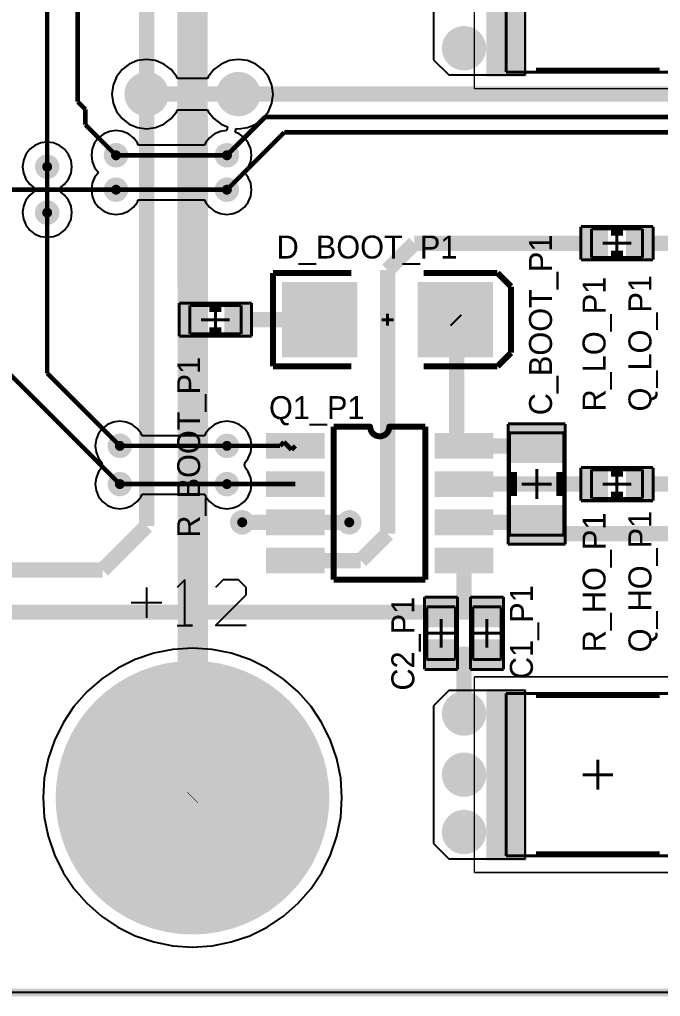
# Model space of a CAD drawing. Header units: millimetres. Extents: x 0.99 to 5.75, y 0.99 to 4.93.
# Drawn here: x 3.044 to 3.882, y 0.995 to 2.272 of the extents above; entities that cross this region are included whole.
import ezdxf

# ---------------------------------------------------------------- set-up
doc = ezdxf.new("R2010")
doc.units = ezdxf.units.MM
doc.header["$MEASUREMENT"] = 0
for name, color, linetype in [('BottomLayer', 5, 'Continuous'), ('BottomSolder', 6, 'Continuous'), ('Mechanical1', 6, 'Continuous'), ('Mechanical13', 56, 'Continuous'), ('Mechanical15', 56, 'Continuous'), ('MultiLayer', 9, 'Continuous'), ('TopLayer', 1, 'Continuous'), ('TopOverlay', 2, 'Continuous'), ('TopPaste', 8, 'Continuous'), ('TopSolder', 216, 'Continuous'), ('ViaHoleLayer', 16, 'Continuous')]:
    doc.layers.add(name, color=color, linetype=linetype)

# ---------------------------------------------------------------- blocks, each defined once
blk = doc.blocks.new('TDK_C5750_2_M_15')
at = {"layer": 'Mechanical13', "const_width": 0.003937}
for points in [[(0.1200787, 0.1062992), (-0.1200788, 0.1062992)], [(-0.1200788, 0.1062992), (-0.1200788, -0.1062992)], [(0.1200787, 0.1062992), (0.1200787, -0.1062992)], [(0.1200787, -0.1062992), (-0.1200788, -0.1062992)]]:
    blk.add_lwpolyline(points, dxfattribs=at)
at = {"layer": 'Mechanical15'}
for points, const_width in [([(0.1614173, 0.1279527), (-0.1614173, 0.1279527)], 0.0019685), ([(-0.1614173, 0.1279527), (-0.1614173, -0.1279528)], 0.0019685), ([(0.1614173, 0.1279527), (0.1614173, -0.1279528)], 0.0019685), ([(0, 0.019685), (0, -0.0196851)], 0.003937), ([(0.019685, 0), (-0.0196851, 0)], 0.003937), ([(0.1614173, -0.1279528), (-0.1614173, -0.1279528)], 0.0019685)]:
    blk.add_lwpolyline(points, dxfattribs=dict(at, const_width=const_width))
at = {"layer": 'TopLayer'}
for points in [[(-0.0964567, -0.1082677), (-0.0964567, 0.1082677), (-0.1417323, -0.1082677), (-0.1417323, 0.1082677)], [(0.1417323, -0.1082677), (0.1417323, 0.1082677), (0.0964567, -0.1082677), (0.0964567, 0.1082677)]]:
    blk.add_solid(points, dxfattribs=at)
at = {"layer": 'TopOverlay', "const_width": 0.007874}
for points in [[(0.0807086, 0.1043307), (-0.0807087, 0.1043307)], [(0.0807086, -0.1043307), (-0.0807087, -0.1043307)]]:
    blk.add_lwpolyline(points, dxfattribs=at)
at = {"layer": 'TopPaste'}
for points in [[(-0.0964567, -0.1082677), (-0.0964567, 0.1082677), (-0.1417323, -0.1082677), (-0.1417323, 0.1082677)], [(0.1417323, -0.1082677), (0.1417323, 0.1082677), (0.0964567, -0.1082677), (0.0964567, 0.1082677)]]:
    blk.add_solid(points, dxfattribs=at)
at = {"layer": 'TopSolder'}
for points in [[(-0.0924567, -0.1122677), (-0.0924567, 0.1122677), (-0.1457323, -0.1122677), (-0.1457323, 0.1122677)], [(0.1457323, -0.1122677), (0.1457323, 0.1122677), (0.0924567, -0.1122677), (0.0924567, 0.1122677)]]:
    blk.add_solid(points, dxfattribs=at)
blk = doc.blocks.new('J1_0603_57')
at = {"layer": 'Mechanical13', "const_width": 0.003937}
for points in [[(-0.0334645, -0.0187007), (-0.0334645, 0.0187009)], [(-0.0334645, 0.0187009), (0.0334646, 0.0187009)], [(0.0334646, -0.0187007), (0.0334646, 0.0187009)], [(-0.0334645, -0.0187007), (0.0334646, -0.0187007)]]:
    blk.add_lwpolyline(points, dxfattribs=at)
at = {"layer": 'Mechanical15', "const_width": 0.003937}
for points in [[(-0.047244, -0.0216535), (-0.047244, 0.0216536)], [(-0.047244, 0.0216536), (0.0472442, 0.0216536)], [(1e-07, -0.0187007), (1e-07, 0.0187009)], [(0.0472442, -0.0216535), (0.0472442, 0.0216536)], [(-0.0187007, 1e-07), (0.0187008, 1e-07)], [(-0.047244, -0.0216535), (0.0472442, -0.0216535)]]:
    blk.add_lwpolyline(points, dxfattribs=at)
at = {"layer": 'TopLayer'}
for points in [[(-0.015748, -0.0177164), (-0.015748, 0.0177166), (-0.043307, -0.0177164), (-0.043307, 0.0177166)], [(0.0433071, -0.0177164), (0.0433071, 0.0177166), (0.0157481, -0.0177164), (0.0157481, 0.0177166)]]:
    blk.add_solid(points, dxfattribs=at)
at = {"layer": 'TopOverlay', "const_width": 0.007874}
for points in [[(-0.007874, 0.0137796), (0.0078741, 0.0137796)], [(-0.007874, -0.0137795), (0.0078741, -0.0137795)]]:
    blk.add_lwpolyline(points, dxfattribs=at)
at = {"layer": 'TopPaste'}
for points in [[(-0.015748, -0.0177164), (-0.015748, 0.0177166), (-0.043307, -0.0177164), (-0.043307, 0.0177166)], [(0.0433071, -0.0177164), (0.0433071, 0.0177166), (0.0157481, -0.0177164), (0.0157481, 0.0177166)]]:
    blk.add_solid(points, dxfattribs=at)
at = {"layer": 'TopSolder'}
for points in [[(-0.011748, -0.0217164), (-0.011748, 0.0217166), (-0.047307, -0.0217164), (-0.047307, 0.0217166)], [(0.0473071, -0.0217164), (0.0473071, 0.0217166), (0.0117481, -0.0217164), (0.0117481, 0.0217166)]]:
    blk.add_solid(points, dxfattribs=at)
blk = doc.blocks.new('J1_0603_58')
at = {"layer": 'Mechanical13', "const_width": 0.003937}
for points in [[(-0.0334645, -0.0187007), (-0.0334645, 0.0187009)], [(-0.0334645, 0.0187009), (0.0334646, 0.0187009)], [(0.0334646, -0.0187007), (0.0334646, 0.0187009)], [(-0.0334645, -0.0187007), (0.0334646, -0.0187007)]]:
    blk.add_lwpolyline(points, dxfattribs=at)
at = {"layer": 'Mechanical15', "const_width": 0.003937}
for points in [[(-0.047244, -0.0216535), (-0.047244, 0.0216536)], [(-0.047244, 0.0216536), (0.0472442, 0.0216536)], [(1e-07, -0.0187007), (1e-07, 0.0187009)], [(0.0472442, -0.0216535), (0.0472442, 0.0216536)], [(-0.0187007, 1e-07), (0.0187008, 1e-07)], [(-0.047244, -0.0216535), (0.0472442, -0.0216535)]]:
    blk.add_lwpolyline(points, dxfattribs=at)
at = {"layer": 'TopLayer'}
for points in [[(-0.015748, -0.0177164), (-0.015748, 0.0177166), (-0.043307, -0.0177164), (-0.043307, 0.0177166)], [(0.0433071, -0.0177164), (0.0433071, 0.0177166), (0.0157481, -0.0177164), (0.0157481, 0.0177166)]]:
    blk.add_solid(points, dxfattribs=at)
at = {"layer": 'TopOverlay', "const_width": 0.007874}
for points in [[(-0.007874, 0.0137796), (0.0078741, 0.0137796)], [(-0.007874, -0.0137795), (0.0078741, -0.0137795)]]:
    blk.add_lwpolyline(points, dxfattribs=at)
at = {"layer": 'TopPaste'}
for points in [[(-0.015748, -0.0177164), (-0.015748, 0.0177166), (-0.043307, -0.0177164), (-0.043307, 0.0177166)], [(0.0433071, -0.0177164), (0.0433071, 0.0177166), (0.0157481, -0.0177164), (0.0157481, 0.0177166)]]:
    blk.add_solid(points, dxfattribs=at)
at = {"layer": 'TopSolder'}
for points in [[(-0.011748, -0.0217164), (-0.011748, 0.0217166), (-0.047307, -0.0217164), (-0.047307, 0.0217166)], [(0.0473071, -0.0217164), (0.0473071, 0.0217166), (0.0117481, -0.0217164), (0.0117481, 0.0217166)]]:
    blk.add_solid(points, dxfattribs=at)
blk = doc.blocks.new('J1_0603_59')
at = {"layer": 'Mechanical13', "const_width": 0.003937}
for points in [[(-0.0334645, -0.0187007), (-0.0334645, 0.0187009)], [(-0.0334645, 0.0187009), (0.0334646, 0.0187009)], [(0.0334646, -0.0187007), (0.0334646, 0.0187009)], [(-0.0334645, -0.0187007), (0.0334646, -0.0187007)]]:
    blk.add_lwpolyline(points, dxfattribs=at)
at = {"layer": 'Mechanical15', "const_width": 0.003937}
for points in [[(-0.047244, -0.0216535), (-0.047244, 0.0216536)], [(-0.047244, 0.0216536), (0.0472442, 0.0216536)], [(1e-07, -0.0187007), (1e-07, 0.0187009)], [(0.0472442, -0.0216535), (0.0472442, 0.0216536)], [(-0.0187007, 1e-07), (0.0187008, 1e-07)], [(-0.047244, -0.0216535), (0.0472442, -0.0216535)]]:
    blk.add_lwpolyline(points, dxfattribs=at)
at = {"layer": 'TopLayer'}
for points in [[(-0.015748, -0.0177164), (-0.015748, 0.0177166), (-0.043307, -0.0177164), (-0.043307, 0.0177166)], [(0.0433071, -0.0177164), (0.0433071, 0.0177166), (0.0157481, -0.0177164), (0.0157481, 0.0177166)]]:
    blk.add_solid(points, dxfattribs=at)
at = {"layer": 'TopOverlay', "const_width": 0.007874}
for points in [[(-0.007874, 0.0137796), (0.0078741, 0.0137796)], [(-0.007874, -0.0137795), (0.0078741, -0.0137795)]]:
    blk.add_lwpolyline(points, dxfattribs=at)
at = {"layer": 'TopPaste'}
for points in [[(-0.015748, -0.0177164), (-0.015748, 0.0177166), (-0.043307, -0.0177164), (-0.043307, 0.0177166)], [(0.0433071, -0.0177164), (0.0433071, 0.0177166), (0.0157481, -0.0177164), (0.0157481, 0.0177166)]]:
    blk.add_solid(points, dxfattribs=at)
at = {"layer": 'TopSolder'}
for points in [[(-0.011748, -0.0217164), (-0.011748, 0.0217166), (-0.047307, -0.0217164), (-0.047307, 0.0217166)], [(0.0473071, -0.0217164), (0.0473071, 0.0217166), (0.0117481, -0.0217164), (0.0117481, 0.0217166)]]:
    blk.add_solid(points, dxfattribs=at)
blk = doc.blocks.new('SOIC8_62')
at = {"layer": 'TopLayer'}
for points in [[(-0.0344488, -0.0127953), (0.0344488, -0.0127953), (-0.0344488, 0.0127953), (0.0344488, 0.0127953)], [(0.1860236, -0.0127953), (0.2549212, -0.0127953), (0.1860236, 0.0127953), (0.2549212, 0.0127953)], [(-0.0344488, -0.0627953), (0.0344488, -0.0627953), (-0.0344488, -0.0372047), (0.0344488, -0.0372047)], [(0.1860236, -0.0627953), (0.2549212, -0.0627953), (0.1860236, -0.0372047), (0.2549212, -0.0372047)], [(-0.0344488, -0.1127953), (0.0344488, -0.1127953), (-0.0344488, -0.0872047), (0.0344488, -0.0872047)], [(0.1860236, -0.1127953), (0.2549212, -0.1127953), (0.1860236, -0.0872047), (0.2549212, -0.0872047)], [(-0.0344488, -0.1627953), (0.0344488, -0.1627953), (-0.0344488, -0.1372047), (0.0344488, -0.1372047)], [(0.1860236, -0.1627953), (0.2549212, -0.1627953), (0.1860236, -0.1372047), (0.2549212, -0.1372047)]]:
    blk.add_solid(points, dxfattribs=at)
at = {"layer": 'TopOverlay', "const_width": 0.007874}
for points in [[(0.05, 0.025), (0.0977362, 0.025)], [(0.05, -0.175), (0.05, 0.025)], [(0.1227362, 0.025), (0.17, 0.025)], [(0.17, -0.175), (0.17, 0.025)], [(0.05, -0.175), (0.17, -0.175)]]:
    blk.add_lwpolyline(points, dxfattribs=at)
blk.add_lwpolyline([(0.1227362, 0.025, -0.9999999999999999), (0.0977362, 0.025)], format="xyb", dxfattribs=at)
at = {"layer": 'TopOverlay', "const_width": 0.003937}
for points in [[(0.0957677, 0.025, 1), (0.0997047, 0.025, 1)], [(0.1207677, 0.025, 1), (0.1247047, 0.025, 1)]]:
    blk.add_lwpolyline(points, format="xyb", close=True, dxfattribs=at)
at = {"layer": 'TopPaste'}
for points in [[(-0.0344488, -0.0127953), (0.0344488, -0.0127953), (-0.0344488, 0.0127953), (0.0344488, 0.0127953)], [(0.1860236, -0.0127953), (0.2549212, -0.0127953), (0.1860236, 0.0127953), (0.2549212, 0.0127953)], [(-0.0344488, -0.0627953), (0.0344488, -0.0627953), (-0.0344488, -0.0372047), (0.0344488, -0.0372047)], [(0.1860236, -0.0627953), (0.2549212, -0.0627953), (0.1860236, -0.0372047), (0.2549212, -0.0372047)], [(-0.0344488, -0.1127953), (0.0344488, -0.1127953), (-0.0344488, -0.0872047), (0.0344488, -0.0872047)], [(0.1860236, -0.1127953), (0.2549212, -0.1127953), (0.1860236, -0.0872047), (0.2549212, -0.0872047)], [(-0.0344488, -0.1627953), (0.0344488, -0.1627953), (-0.0344488, -0.1372047), (0.0344488, -0.1372047)], [(0.1860236, -0.1627953), (0.2549212, -0.1627953), (0.1860236, -0.1372047), (0.2549212, -0.1372047)]]:
    blk.add_solid(points, dxfattribs=at)
at = {"layer": 'TopSolder'}
for points in [[(-0.0384488, -0.0167953), (0.0384488, -0.0167953), (-0.0384488, 0.0167953), (0.0384488, 0.0167953)], [(0.1820236, -0.0167953), (0.2589212, -0.0167953), (0.1820236, 0.0167953), (0.2589212, 0.0167953)], [(-0.0384488, -0.0667953), (0.0384488, -0.0667953), (-0.0384488, -0.0332047), (0.0384488, -0.0332047)], [(0.1820236, -0.0667953), (0.2589212, -0.0667953), (0.1820236, -0.0332047), (0.2589212, -0.0332047)], [(-0.0384488, -0.1167953), (0.0384488, -0.1167953), (-0.0384488, -0.0832047), (0.0384488, -0.0832047)], [(0.1820236, -0.1167953), (0.2589212, -0.1167953), (0.1820236, -0.0832047), (0.2589212, -0.0832047)], [(-0.0384488, -0.1667953), (0.0384488, -0.1667953), (-0.0384488, -0.1332047), (0.0384488, -0.1332047)], [(0.1820236, -0.1667953), (0.2589212, -0.1667953), (0.1820236, -0.1332047), (0.2589212, -0.1332047)]]:
    blk.add_solid(points, dxfattribs=at)
blk = doc.blocks.new('SMB_63')
at = {"layer": 'Mechanical1', "const_width": 0.003937}
for points in [[(-0.007874, 0), (0.007874, 0)], [(0, -0.007874), (0, 0.007874)]]:
    blk.add_lwpolyline(points, dxfattribs=at)
at = {"layer": 'TopLayer'}
for points in [[(-0.1338583, -0.0452756), (-0.0433071, -0.0452756), (-0.1338583, 0.0452756), (-0.0433071, 0.0452756)], [(0.0433071, -0.0452756), (0.1338583, -0.0452756), (0.0433071, 0.0452756), (0.1338583, 0.0452756)]]:
    blk.add_solid(points, dxfattribs=at)
at = {"layer": 'TopOverlay', "const_width": 0.007874}
for points in [[(-0.1496063, 0.0610236), (-0.0472441, 0.0610236)], [(-0.1496063, -0.0610236), (-0.1496063, 0.0610236)], [(0.0472441, 0.0610236), (0.1437008, 0.0610236)], [(0.1437008, 0.0610236), (0.1614173, 0.0433071)], [(0.1614173, -0.0433071), (0.1614173, 0.0433071)], [(0.1437008, -0.0610236), (0.1614173, -0.0433071)], [(-0.1496063, -0.0610236), (-0.0472441, -0.0610236)], [(0.0472441, -0.0610236), (0.1437008, -0.0610236)]]:
    blk.add_lwpolyline(points, dxfattribs=at)
at = {"layer": 'TopPaste'}
for points in [[(-0.1338583, -0.0452756), (-0.0433071, -0.0452756), (-0.1338583, 0.0452756), (-0.0433071, 0.0452756)], [(0.0433071, -0.0452756), (0.1338583, -0.0452756), (0.0433071, 0.0452756), (0.1338583, 0.0452756)]]:
    blk.add_solid(points, dxfattribs=at)
at = {"layer": 'TopSolder'}
for points in [[(-0.1378583, -0.0492756), (-0.0393071, -0.0492756), (-0.1378583, 0.0492756), (-0.0393071, 0.0492756)], [(0.0393071, -0.0492756), (0.1378583, -0.0492756), (0.0393071, 0.0492756), (0.1378583, 0.0492756)]]:
    blk.add_solid(points, dxfattribs=at)
blk = doc.blocks.new('C1206_64')
at = {"layer": 'Mechanical13', "const_width": 0.003937}
for points in [[(-0.0669291, 0.0354331), (0.0669291, 0.0354331)], [(-0.0669291, 0.0354331), (-0.0669291, -0.035433)], [(0.0669291, 0.0354331), (0.0669291, -0.035433)], [(-0.0669291, -0.035433), (0.0669291, -0.035433)]]:
    blk.add_lwpolyline(points, dxfattribs=at)
at = {"layer": 'Mechanical15', "const_width": 0.003937}
for points in [[(-0.0787402, 0.0374016), (0.0787402, 0.0374016)], [(-0.0787402, 0.0374016), (-0.0787402, -0.0374015)], [(0.0787402, 0.0374016), (0.0787402, -0.0374015)], [(0, 0.0196851), (0, -0.019685)], [(-0.019685, 0), (0.019685, 0)], [(-0.0787402, -0.0374015), (0.0787402, -0.0374015)]]:
    blk.add_lwpolyline(points, dxfattribs=at)
at = {"layer": 'TopLayer'}
for points in [[(-0.0314961, -0.0334645), (-0.0314961, 0.0334645), (-0.0748031, -0.0334645), (-0.0748031, 0.0334645)], [(0.0748031, -0.0334645), (0.0748031, 0.0334645), (0.0314961, -0.0334645), (0.0314961, 0.0334645)]]:
    blk.add_solid(points, dxfattribs=at)
at = {"layer": 'TopOverlay', "const_width": 0.007874}
for points in [[(-0.015748, 0.0295276), (0.015748, 0.0295276)], [(-0.015748, -0.0295275), (0.015748, -0.0295275)]]:
    blk.add_lwpolyline(points, dxfattribs=at)
at = {"layer": 'TopPaste'}
for points in [[(-0.0314961, -0.0334645), (-0.0314961, 0.0334645), (-0.0748031, -0.0334645), (-0.0748031, 0.0334645)], [(0.0748031, -0.0334645), (0.0748031, 0.0334645), (0.0314961, -0.0334645), (0.0314961, 0.0334645)]]:
    blk.add_solid(points, dxfattribs=at)
at = {"layer": 'TopSolder'}
for points in [[(-0.0274961, -0.0374645), (-0.0274961, 0.0374645), (-0.0788031, -0.0374645), (-0.0788031, 0.0374645)], [(0.0788031, -0.0374645), (0.0788031, 0.0374645), (0.0274961, -0.0374645), (0.0274961, 0.0374645)]]:
    blk.add_solid(points, dxfattribs=at)
blk = doc.blocks.new('TDK_C5750_2_M_65')
at = {"layer": 'Mechanical13', "const_width": 0.003937}
for points in [[(-0.1200788, 0.1062992), (-0.1200788, -0.1062992)], [(0.1200787, 0.1062992), (-0.1200788, 0.1062992)], [(0.1200787, 0.1062992), (0.1200787, -0.1062992)], [(0.1200787, -0.1062992), (-0.1200788, -0.1062992)]]:
    blk.add_lwpolyline(points, dxfattribs=at)
at = {"layer": 'Mechanical15'}
for points, const_width in [([(-0.1614173, 0.1279527), (-0.1614173, -0.1279528)], 0.0019685), ([(0.1614173, 0.1279527), (-0.1614173, 0.1279527)], 0.0019685), ([(0.1614173, 0.1279527), (0.1614173, -0.1279528)], 0.0019685), ([(0, 0.019685), (0, -0.0196851)], 0.003937), ([(0.019685, 0), (-0.0196851, 0)], 0.003937), ([(0.1614173, -0.1279528), (-0.1614173, -0.1279528)], 0.0019685)]:
    blk.add_lwpolyline(points, dxfattribs=dict(at, const_width=const_width))
at = {"layer": 'TopLayer'}
for points in [[(-0.0964567, -0.1082677), (-0.0964567, 0.1082677), (-0.1417323, -0.1082677), (-0.1417323, 0.1082677)], [(0.1417323, -0.1082677), (0.1417323, 0.1082677), (0.0964567, -0.1082677), (0.0964567, 0.1082677)]]:
    blk.add_solid(points, dxfattribs=at)
at = {"layer": 'TopOverlay', "const_width": 0.007874}
for points in [[(0.0807086, 0.1043307), (-0.0807087, 0.1043307)], [(0.0807086, -0.1043307), (-0.0807087, -0.1043307)]]:
    blk.add_lwpolyline(points, dxfattribs=at)
at = {"layer": 'TopPaste'}
for points in [[(-0.0964567, -0.1082677), (-0.0964567, 0.1082677), (-0.1417323, -0.1082677), (-0.1417323, 0.1082677)], [(0.1417323, -0.1082677), (0.1417323, 0.1082677), (0.0964567, -0.1082677), (0.0964567, 0.1082677)]]:
    blk.add_solid(points, dxfattribs=at)
at = {"layer": 'TopSolder'}
for points in [[(-0.0924567, -0.1122677), (-0.0924567, 0.1122677), (-0.1457323, -0.1122677), (-0.1457323, 0.1122677)], [(0.1457323, -0.1122677), (0.1457323, 0.1122677), (0.0924567, -0.1122677), (0.0924567, 0.1122677)]]:
    blk.add_solid(points, dxfattribs=at)
blk = doc.blocks.new('1608_0603__66')
at = {"layer": 'Mechanical13', "const_width": 0.003937}
for points in [[(-0.0344488, -0.0187007), (-0.0344488, 0.0187009)], [(0.0344489, 0.0187009), (-0.0344488, 0.0187009)], [(0.0344489, -0.0187007), (0.0344489, 0.0187009)], [(0.0344489, -0.0187007), (-0.0344488, -0.0187007)]]:
    blk.add_lwpolyline(points, dxfattribs=at)
at = {"layer": 'Mechanical15', "const_width": 0.003937}
for points in [[(-0.047244, -0.0216535), (-0.047244, 0.0216536)], [(0.0472441, 0.0216536), (-0.047244, 0.0216536)], [(1e-07, -0.0187007), (1e-07, 0.0187009)], [(0.0472441, -0.0216535), (0.0472441, 0.0216536)], [(0.0187008, 1e-07), (-0.0187007, 1e-07)], [(0.0472441, -0.0216535), (-0.047244, -0.0216535)]]:
    blk.add_lwpolyline(points, dxfattribs=at)
at = {"layer": 'TopLayer'}
for points in [[(-0.011811, -0.0177164), (-0.011811, 0.0177166), (-0.043307, -0.0177164), (-0.043307, 0.0177166)], [(0.0433071, -0.0177164), (0.0433071, 0.0177166), (0.0118111, -0.0177164), (0.0118111, 0.0177166)]]:
    blk.add_solid(points, dxfattribs=at)
at = {"layer": 'TopPaste'}
for points in [[(-0.011811, -0.0177164), (-0.011811, 0.0177166), (-0.043307, -0.0177164), (-0.043307, 0.0177166)], [(0.0433071, -0.0177164), (0.0433071, 0.0177166), (0.0118111, -0.0177164), (0.0118111, 0.0177166)]]:
    blk.add_solid(points, dxfattribs=at)
at = {"layer": 'TopSolder'}
for points in [[(-0.007811, -0.0217164), (-0.007811, 0.0217166), (-0.047307, -0.0217164), (-0.047307, 0.0217166)], [(0.0473071, -0.0217164), (0.0473071, 0.0217166), (0.0078111, -0.0217164), (0.0078111, 0.0217166)]]:
    blk.add_solid(points, dxfattribs=at)
blk = doc.blocks.new('1608_0603__67')
at = {"layer": 'Mechanical13', "const_width": 0.003937}
for points in [[(-0.0344488, -0.0187007), (-0.0344488, 0.0187009)], [(0.0344489, 0.0187009), (-0.0344488, 0.0187009)], [(0.0344489, -0.0187007), (0.0344489, 0.0187009)], [(0.0344489, -0.0187007), (-0.0344488, -0.0187007)]]:
    blk.add_lwpolyline(points, dxfattribs=at)
at = {"layer": 'Mechanical15', "const_width": 0.003937}
for points in [[(-0.047244, -0.0216535), (-0.047244, 0.0216536)], [(0.0472441, 0.0216536), (-0.047244, 0.0216536)], [(1e-07, -0.0187007), (1e-07, 0.0187009)], [(0.0472441, -0.0216535), (0.0472441, 0.0216536)], [(0.0187008, 1e-07), (-0.0187007, 1e-07)], [(0.0472441, -0.0216535), (-0.047244, -0.0216535)]]:
    blk.add_lwpolyline(points, dxfattribs=at)
at = {"layer": 'TopLayer'}
for points in [[(-0.011811, -0.0177164), (-0.011811, 0.0177166), (-0.043307, -0.0177164), (-0.043307, 0.0177166)], [(0.0433071, -0.0177164), (0.0433071, 0.0177166), (0.0118111, -0.0177164), (0.0118111, 0.0177166)]]:
    blk.add_solid(points, dxfattribs=at)
at = {"layer": 'TopPaste'}
for points in [[(-0.011811, -0.0177164), (-0.011811, 0.0177166), (-0.043307, -0.0177164), (-0.043307, 0.0177166)], [(0.0433071, -0.0177164), (0.0433071, 0.0177166), (0.0118111, -0.0177164), (0.0118111, 0.0177166)]]:
    blk.add_solid(points, dxfattribs=at)
at = {"layer": 'TopSolder'}
for points in [[(-0.007811, -0.0217164), (-0.007811, 0.0217166), (-0.047307, -0.0217164), (-0.047307, 0.0217166)], [(0.0473071, -0.0217164), (0.0473071, 0.0217166), (0.0078111, -0.0217164), (0.0078111, 0.0217166)]]:
    blk.add_solid(points, dxfattribs=at)

msp = doc.modelspace()

# ---------------------------------------------------------------- linework, layer by layer
at = {"layer": 'BottomLayer'}
for p, q in [((3.1873058, 2.2143074), (3.1779056, 2.2070944)), ((3.1982526, 2.2188417), (3.1873058, 2.2143074)), ((3.21, 2.2203883), (3.1982526, 2.2188417)), ((3.2217474, 2.2188417), (3.21, 2.2203883)), ((3.2326942, 2.2143074), (3.2217474, 2.2188417)), ((3.2420944, 2.2070944), (3.2326942, 2.2143074)), ((3.3073058, 2.2143074), (3.2979056, 2.2070944)), ((3.3182526, 2.2188417), (3.3073058, 2.2143074)), ((3.33, 2.2203883), (3.3182526, 2.2188417)), ((3.3417474, 2.2188417), (3.33, 2.2203883)), ((3.3526942, 2.2143074), (3.3417474, 2.2188417)), ((3.3620944, 2.2070944), (3.3526942, 2.2143074)), ((3.1706926, 2.1976942), (3.1661583, 2.1867474)), ((3.1779056, 2.2070944), (3.1706926, 2.1976942)), ((3.2493074, 2.1976942), (3.2420944, 2.2070944)), ((3.2502611, 2.1953918), (3.2493074, 2.1976942)), ((3.2906926, 2.1976942), (3.2897389, 2.1953918)), ((3.2979056, 2.2070944), (3.2906926, 2.1976942)), ((3.3693074, 2.1976942), (3.3620944, 2.2070944)), ((3.3738417, 2.1867474), (3.3693074, 2.1976942)), ((3.1661583, 2.1867474), (3.1646117, 2.175)), ((3.2897389, 2.1953918), (3.2502611, 2.1953918)), ((3.3753883, 2.175), (3.3738417, 2.1867474)), ((3.1646117, 2.175), (3.1661583, 2.1632526)), ((3.3738417, 2.1632526), (3.3753883, 2.175)), ((3.1661583, 2.1632526), (3.1706926, 2.1523058)), ((3.3693074, 2.1523058), (3.3738417, 2.1632526)), ((3.1706926, 2.1523058), (3.1779056, 2.1429056)), ((3.2420944, 2.1429056), (3.2493074, 2.1523058)), ((3.2493074, 2.1523058), (3.2502611, 2.1546082)), ((3.2502611, 2.1546082), (3.2897389, 2.1546082)), ((3.2897389, 2.1546082), (3.2906926, 2.1523058)), ((3.2906926, 2.1523058), (3.2979056, 2.1429056)), ((3.3620944, 2.1429056), (3.3693074, 2.1523058)), ((3.1779056, 2.1429056), (3.1873058, 2.1356926)), ((3.1873058, 2.1356926), (3.1982526, 2.1311583)), ((3.2217474, 2.1311583), (3.2326942, 2.1356926)), ((3.2326942, 2.1356926), (3.2420944, 2.1429056)), ((3.2979056, 2.1429056), (3.3073058, 2.1356926)), ((3.3073058, 2.1356926), (3.3156594, 2.1322325)), ((3.3417474, 2.1311583), (3.3526942, 2.1356926)), ((3.3526942, 2.1356926), (3.3620944, 2.1429056)), ((3.153862, 2.1229519), (3.1471774, 2.1178226)), ((3.1616463, 2.1261763), (3.153862, 2.1229519)), ((3.17, 2.1272761), (3.1616463, 2.1261763)), ((3.1783537, 2.1261763), (3.17, 2.1272761)), ((3.186138, 2.1229519), (3.1783537, 2.1261763)), ((3.1928226, 2.1178226), (3.186138, 2.1229519)), ((3.1982526, 2.1311583), (3.21, 2.1296117)), ((3.21, 2.1296117), (3.2217474, 2.1311583)), ((3.298862, 2.1229519), (3.2921774, 2.1178226)), ((3.3066463, 2.1261763), (3.298862, 2.1229519)), ((3.3149999, 2.1272761), (3.3066463, 2.1261763)), ((3.3156594, 2.1322325), (3.3149999, 2.1272761)), ((3.3259469, 2.1251021), (3.3272522, 2.1299735)), ((3.331138, 2.1229519), (3.3259469, 2.1251021)), ((3.3272522, 2.1299735), (3.33, 2.1296117)), ((3.33, 2.1296117), (3.3417474, 2.1311583)), ((3.3378226, 2.1178226), (3.331138, 2.1229519)), ((3.063862, 2.1079519), (3.0571774, 2.1028226)), ((3.0716463, 2.1111763), (3.063862, 2.1079519)), ((3.08, 2.1122761), (3.0716463, 2.1111763)), ((3.0883537, 2.1111763), (3.08, 2.1122761)), ((3.096138, 2.1079519), (3.0883537, 2.1111763)), ((3.1028226, 2.1028226), (3.096138, 2.1079519)), ((3.1420481, 2.111138), (3.1388237, 2.1033537)), ((3.1471774, 2.1178226), (3.1420481, 2.111138)), ((3.1979519, 2.111138), (3.1928226, 2.1178226)), ((3.1991462, 2.1082547), (3.1979519, 2.111138)), ((3.2858538, 2.1082547), (3.1991462, 2.1082547)), ((3.2870481, 2.111138), (3.2858538, 2.1082547)), ((3.2921774, 2.1178226), (3.2870481, 2.111138)), ((3.3429519, 2.111138), (3.3378226, 2.1178226)), ((3.3461763, 2.1033537), (3.3429519, 2.111138)), ((3.0520481, 2.096138), (3.0488237, 2.0883537)), ((3.0571774, 2.1028226), (3.0520481, 2.096138)), ((3.1079519, 2.096138), (3.1028226, 2.1028226)), ((3.1111763, 2.0883537), (3.1079519, 2.096138)), ((3.1388237, 2.1033537), (3.1377239, 2.095)), ((3.3472761, 2.095), (3.3461763, 2.1033537)), ((3.0488237, 2.0883537), (3.0477239, 2.08)), ((3.1122761, 2.08), (3.1111763, 2.0883537)), ((3.1377239, 2.095), (3.1388237, 2.0866463)), ((3.1388237, 2.0866463), (3.1420481, 2.078862)), ((3.3429519, 2.078862), (3.3461763, 2.0866463)), ((3.3461763, 2.0866463), (3.3472761, 2.095)), ((3.0477239, 2.08), (3.0488237, 2.0716463)), ((3.0488237, 2.0716463), (3.0520481, 2.063862)), ((3.1079519, 2.063862), (3.1111763, 2.0716463)), ((3.1111763, 2.0716463), (3.1122761, 2.08)), ((3.1420481, 2.078862), (3.1469299, 2.0725)), ((3.1469299, 2.0725), (3.1420481, 2.066138)), ((3.3380701, 2.0725), (3.3429519, 2.078862)), ((3.3429519, 2.066138), (3.3380701, 2.0725)), ((3.0520481, 2.063862), (3.0571774, 2.0571774)), ((3.0571774, 2.0571774), (3.0627484, 2.0529026)), ((3.0972516, 2.0529026), (3.1028226, 2.0571774)), ((3.1028226, 2.0571774), (3.1079519, 2.063862)), ((3.1388237, 2.0583537), (3.1377239, 2.05)), ((3.1420481, 2.066138), (3.1388237, 2.0583537)), ((3.3461763, 2.0583537), (3.3429519, 2.066138)), ((3.3472761, 2.05), (3.3461763, 2.0583537)), ((3.0627484, 2.0470974), (3.0571774, 2.0428226)), ((3.0627484, 2.0529026), (3.0631992, 2.0508984)), ((3.0631992, 2.0491016), (3.0627484, 2.0470974)), ((3.0631992, 2.0508984), (3.0631992, 2.0491016)), ((3.0968008, 2.0508984), (3.0972516, 2.0529026)), ((3.0968008, 2.0491016), (3.0968008, 2.0508984)), ((3.0972516, 2.0470974), (3.0968008, 2.0491016)), ((3.1028226, 2.0428226), (3.0972516, 2.0470974)), ((3.1377239, 2.05), (3.1388237, 2.0416463)), ((3.3461763, 2.0416463), (3.3472761, 2.05)), ((3.0520481, 2.036138), (3.0488237, 2.0283537)), ((3.0571774, 2.0428226), (3.0520481, 2.036138)), ((3.1079519, 2.036138), (3.1028226, 2.0428226)), ((3.1111763, 2.0283537), (3.1079519, 2.036138)), ((3.1388237, 2.0416463), (3.1420481, 2.033862)), ((3.1420481, 2.033862), (3.1471774, 2.0271774)), ((3.1928226, 2.0271774), (3.1979519, 2.033862)), ((3.1979519, 2.033862), (3.1991462, 2.0367453)), ((3.1991462, 2.0367453), (3.2858538, 2.0367453)), ((3.2858538, 2.0367453), (3.2870481, 2.033862)), ((3.2870481, 2.033862), (3.2921774, 2.0271774)), ((3.3378226, 2.0271774), (3.3429519, 2.033862)), ((3.3429519, 2.033862), (3.3461763, 2.0416463)), ((3.0488237, 2.0283537), (3.0477239, 2.02)), ((3.0477239, 2.02), (3.0488237, 2.0116463)), ((3.1122761, 2.02), (3.1111763, 2.0283537)), ((3.1111763, 2.0116463), (3.1122761, 2.02)), ((3.1471774, 2.0271774), (3.153862, 2.0220481)), ((3.153862, 2.0220481), (3.1616463, 2.0188237)), ((3.1616463, 2.0188237), (3.17, 2.0177239)), ((3.17, 2.0177239), (3.1783537, 2.0188237)), ((3.1783537, 2.0188237), (3.186138, 2.0220481)), ((3.186138, 2.0220481), (3.1928226, 2.0271774)), ((3.2921774, 2.0271774), (3.298862, 2.0220481)), ((3.298862, 2.0220481), (3.3066463, 2.0188237)), ((3.3066463, 2.0188237), (3.315, 2.0177239)), ((3.315, 2.0177239), (3.3233537, 2.0188237)), ((3.3233537, 2.0188237), (3.331138, 2.0220481)), ((3.331138, 2.0220481), (3.3378226, 2.0271774)), ((3.0488237, 2.0116463), (3.0520481, 2.003862)), ((3.1079519, 2.003862), (3.1111763, 2.0116463)), ((3.0520481, 2.003862), (3.0571774, 1.9971774)), ((3.0571774, 1.9971774), (3.063862, 1.9920481)), ((3.096138, 1.9920481), (3.1028226, 1.9971774)), ((3.1028226, 1.9971774), (3.1079519, 2.003862)), ((3.063862, 1.9920481), (3.0716463, 1.9888237)), ((3.0716463, 1.9888237), (3.08, 1.9877239)), ((3.08, 1.9877239), (3.0883537, 1.9888237)), ((3.0883537, 1.9888237), (3.096138, 1.9920481)), ((3.1521774, 1.7378226), (3.1470481, 1.731138)), ((3.158862, 1.7429519), (3.1521774, 1.7378226)), ((3.1666463, 1.7461763), (3.158862, 1.7429519)), ((3.175, 1.7472761), (3.1666463, 1.7461763)), ((3.1833537, 1.7461763), (3.175, 1.7472761)), ((3.191138, 1.7429519), (3.1833537, 1.7461763)), ((3.1978226, 1.7378226), (3.191138, 1.7429519)), ((3.2029519, 1.731138), (3.1978226, 1.7378226)), ((3.2921774, 1.7378226), (3.2870481, 1.731138)), ((3.298862, 1.7429519), (3.2921774, 1.7378226)), ((3.3066463, 1.7461763), (3.298862, 1.7429519)), ((3.315, 1.7472761), (3.3066463, 1.7461763)), ((3.3233537, 1.7461763), (3.315, 1.7472761)), ((3.331138, 1.7429519), (3.3233537, 1.7461763)), ((3.3378226, 1.7378226), (3.331138, 1.7429519)), ((3.3429519, 1.731138), (3.3378226, 1.7378226)), ((3.1470481, 1.731138), (3.1438237, 1.7233537)), ((3.2041462, 1.7282547), (3.2029519, 1.731138)), ((3.2858538, 1.7282547), (3.2041462, 1.7282547)), ((3.2870481, 1.731138), (3.2858538, 1.7282547)), ((3.3461763, 1.7233537), (3.3429519, 1.731138)), ((3.1438237, 1.7233537), (3.1427239, 1.715)), ((3.1427239, 1.715), (3.1438237, 1.7066463)), ((3.3472761, 1.715), (3.3461763, 1.7233537)), ((3.3461763, 1.7066463), (3.3472761, 1.715)), ((3.1438237, 1.7066463), (3.1470481, 1.698862)), ((3.3429519, 1.698862), (3.3461763, 1.7066463)), ((3.1470481, 1.698862), (3.1512368, 1.6934033)), ((3.1512368, 1.6865967), (3.1470481, 1.681138)), ((3.1512368, 1.6934033), (3.1518104, 1.69)), ((3.1518104, 1.69), (3.1512368, 1.6865967)), ((3.3381896, 1.69), (3.3387632, 1.6934033)), ((3.3387632, 1.6865967), (3.3381896, 1.69)), ((3.3387632, 1.6934033), (3.3429519, 1.698862)), ((3.3429519, 1.681138), (3.3387632, 1.6865967)), ((3.1470481, 1.681138), (3.1438237, 1.6733537)), ((3.3461763, 1.6733537), (3.3429519, 1.681138)), ((3.1438237, 1.6733537), (3.1427239, 1.665)), ((3.1427239, 1.665), (3.1438237, 1.6566463)), ((3.3472761, 1.665), (3.3461763, 1.6733537)), ((3.3461763, 1.6566463), (3.3472761, 1.665)), ((3.1438237, 1.6566463), (3.1470481, 1.648862)), ((3.1470481, 1.648862), (3.1521774, 1.6421774)), ((3.1978226, 1.6421774), (3.2029519, 1.648862)), ((3.2029519, 1.648862), (3.2041462, 1.6517453)), ((3.2041462, 1.6517453), (3.2858538, 1.6517453)), ((3.2858538, 1.6517453), (3.2870481, 1.648862)), ((3.2870481, 1.648862), (3.2921774, 1.6421774)), ((3.3378226, 1.6421774), (3.3429519, 1.648862)), ((3.3429519, 1.648862), (3.3461763, 1.6566463)), ((3.1521774, 1.6421774), (3.158862, 1.6370481)), ((3.158862, 1.6370481), (3.1666463, 1.6338237)), ((3.1833537, 1.6338237), (3.191138, 1.6370481)), ((3.191138, 1.6370481), (3.1978226, 1.6421774)), ((3.2921774, 1.6421774), (3.298862, 1.6370481)), ((3.298862, 1.6370481), (3.3066463, 1.6338237)), ((3.3233537, 1.6338237), (3.331138, 1.6370481)), ((3.331138, 1.6370481), (3.3378226, 1.6421774)), ((3.1666463, 1.6338237), (3.175, 1.6327239)), ((3.175, 1.6327239), (3.1833537, 1.6338237)), ((3.3066463, 1.6338237), (3.315, 1.6327239)), ((3.315, 1.6327239), (3.3233537, 1.6338237)), ((3.219422, 1.4437597), (3.1952166, 1.4355431)), ((3.2444928, 1.4487466), (3.219422, 1.4437597)), ((3.27, 1.4504184), (3.2444928, 1.4487466)), ((3.2955072, 1.4487466), (3.27, 1.4504184)), ((3.320578, 1.4437597), (3.2955072, 1.4487466)), ((3.3447834, 1.4355431), (3.320578, 1.4437597)), ((3.1952166, 1.4355431), (3.1722908, 1.4242373)), ((3.3677092, 1.4242373), (3.3447834, 1.4355431)), ((3.1722908, 1.4242373), (3.1510368, 1.4100358)), ((3.3889632, 1.4100358), (3.3677092, 1.4242373)), ((3.1510368, 1.4100358), (3.1318183, 1.3931817)), ((3.4081817, 1.3931817), (3.3889632, 1.4100358)), ((3.1318183, 1.3931817), (3.1149642, 1.3739632)), ((3.4250358, 1.3739632), (3.4081817, 1.3931817)), ((3.1149642, 1.3739632), (3.1007627, 1.3527092)), ((3.4392373, 1.3527092), (3.4250358, 1.3739632)), ((3.1007627, 1.3527092), (3.0894569, 1.3297834)), ((3.4505431, 1.3297834), (3.4392373, 1.3527092)), ((3.0894569, 1.3297834), (3.0812403, 1.305578)), ((3.4587597, 1.305578), (3.4505431, 1.3297834)), ((3.0812403, 1.305578), (3.0762534, 1.2805072)), ((3.4637466, 1.2805072), (3.4587597, 1.305578)), ((3.0762534, 1.2805072), (3.0745816, 1.255)), ((3.4654184, 1.255), (3.4637466, 1.2805072)), ((3.0745816, 1.255), (3.0762534, 1.2294928)), ((3.4637466, 1.2294928), (3.4654184, 1.255)), ((3.0762534, 1.2294928), (3.0812403, 1.204422)), ((3.4587597, 1.204422), (3.4637466, 1.2294928)), ((3.0812403, 1.204422), (3.0894569, 1.1802166)), ((3.4505431, 1.1802166), (3.4587597, 1.204422)), ((3.0894569, 1.1802166), (3.1007627, 1.1572908)), ((3.4392373, 1.1572908), (3.4505431, 1.1802166)), ((3.1007627, 1.1572908), (3.1149642, 1.1360368)), ((3.4250358, 1.1360368), (3.4392373, 1.1572908)), ((3.1149642, 1.1360368), (3.1318183, 1.1168183)), ((3.4081817, 1.1168183), (3.4250358, 1.1360368)), ((3.1318183, 1.1168183), (3.1510368, 1.0999642)), ((3.3889632, 1.0999642), (3.4081817, 1.1168183)), ((3.1510368, 1.0999642), (3.1722908, 1.0857627)), ((3.3677092, 1.0857627), (3.3889632, 1.0999642)), ((3.1722908, 1.0857627), (3.1952166, 1.0744569)), ((3.1952166, 1.0744569), (3.219422, 1.0662403)), ((3.320578, 1.0662403), (3.3447834, 1.0744569)), ((3.3447834, 1.0744569), (3.3677092, 1.0857627)), ((3.219422, 1.0662403), (3.2444928, 1.0612534)), ((3.2444928, 1.0612534), (3.27, 1.0595816)), ((3.27, 1.0595816), (3.2955072, 1.0612534)), ((3.2955072, 1.0612534), (3.320578, 1.0662403)), ((5.75, 1), (1, 1))]:
    msp.add_line(p, q, dxfattribs=at)
for points, const_width in [([(3.6125, 2.235, 1), (3.6375, 2.235, 1)], 0.025), ([(3.1975, 2.175, 1), (3.2225, 2.175, 1)], 0.025), ([(3.3175, 2.175, 1), (3.3425, 2.175, 1)], 0.025), ([(3.164, 2.095, 1), (3.176, 2.095, 1)], 0.012), ([(3.309, 2.095, 1), (3.321, 2.095, 1)], 0.012), ([(3.074, 2.08, 1), (3.086, 2.08, 1)], 0.012), ([(3.164, 2.05, 1), (3.176, 2.05, 1)], 0.012), ([(3.309, 2.05, 1), (3.321, 2.05, 1)], 0.012), ([(3.074, 2.02, 1), (3.086, 2.02, 1)], 0.012), ([(3.169, 1.715, 1), (3.181, 1.715, 1)], 0.012), ([(3.309, 1.715, 1), (3.321, 1.715, 1)], 0.012), ([(3.169, 1.665, 1), (3.181, 1.665, 1)], 0.012), ([(3.309, 1.665, 1), (3.321, 1.665, 1)], 0.012), ([(3.329, 1.615, 1), (3.341, 1.615, 1)], 0.012), ([(3.469, 1.615, 1), (3.481, 1.615, 1)], 0.012), ([(3.1825, 1.255, 1), (3.3575, 1.255, 1)], 0.175), ([(3.6125, 1.365, 1), (3.6375, 1.365, 1)], 0.025), ([(3.6125, 1.285, 1), (3.6375, 1.285, 1)], 0.025), ([(3.6125, 1.21, 1), (3.6375, 1.21, 1)], 0.025)]:
    msp.add_lwpolyline(points, format="xyb", close=True, dxfattribs=dict(at, const_width=const_width))
for points, const_width in [([(3.21, 2.175), (3.33, 2.175)], 0.02), ([(3.17, 2.095), (3.315, 2.095)], 0.006), ([(3.08, 2.02), (3.08, 2.08)], 0.006), ([(3.17, 2.05), (3.315, 2.05)], 0.006), ([(3.175, 1.715), (3.315, 1.715)], 0.006), ([(3.175, 1.665), (3.315, 1.665)], 0.006)]:
    msp.add_lwpolyline(points, dxfattribs=dict(at, const_width=const_width))
at = {"layer": 'BottomSolder'}
for points, const_width in [([(3.6105, 2.235, 1), (3.6395, 2.235, 1)], 0.029), ([(3.1955, 2.175, 1), (3.2245, 2.175, 1)], 0.029), ([(3.3155, 2.175, 1), (3.3445, 2.175, 1)], 0.029), ([(3.162, 2.095, 1), (3.178, 2.095, 1)], 0.016), ([(3.307, 2.095, 1), (3.323, 2.095, 1)], 0.016), ([(3.072, 2.08, 1), (3.088, 2.08, 1)], 0.016), ([(3.162, 2.05, 1), (3.178, 2.05, 1)], 0.016), ([(3.307, 2.05, 1), (3.323, 2.05, 1)], 0.016), ([(3.072, 2.02, 1), (3.088, 2.02, 1)], 0.016), ([(3.167, 1.715, 1), (3.183, 1.715, 1)], 0.016), ([(3.307, 1.715, 1), (3.323, 1.715, 1)], 0.016), ([(3.167, 1.665, 1), (3.183, 1.665, 1)], 0.016), ([(3.307, 1.665, 1), (3.323, 1.665, 1)], 0.016), ([(3.327, 1.615, 1), (3.343, 1.615, 1)], 0.016), ([(3.467, 1.615, 1), (3.483, 1.615, 1)], 0.016), ([(3.1805, 1.255, 1), (3.3595, 1.255, 1)], 0.179), ([(3.6105, 1.365, 1), (3.6395, 1.365, 1)], 0.029), ([(3.6105, 1.285, 1), (3.6395, 1.285, 1)], 0.029), ([(3.6105, 1.21, 1), (3.6395, 1.21, 1)], 0.029)]:
    msp.add_lwpolyline(points, format="xyb", close=True, dxfattribs=dict(at, const_width=const_width))
at = {"layer": 'Mechanical13', "const_width": 0.01}
msp.add_lwpolyline([(1, 1), (5.75, 1)], dxfattribs=at)
at = {"layer": 'MultiLayer'}
for points, const_width in [([(3.6125, 2.235, 1), (3.6375, 2.235, 1)], 0.025), ([(3.1975, 2.175, 1), (3.2225, 2.175, 1)], 0.025), ([(3.3175, 2.175, 1), (3.3425, 2.175, 1)], 0.025), ([(3.164, 2.095, 1), (3.176, 2.095, 1)], 0.012), ([(3.309, 2.095, 1), (3.321, 2.095, 1)], 0.012), ([(3.074, 2.08, 1), (3.086, 2.08, 1)], 0.012), ([(3.164, 2.05, 1), (3.176, 2.05, 1)], 0.012), ([(3.309, 2.05, 1), (3.321, 2.05, 1)], 0.012), ([(3.074, 2.02, 1), (3.086, 2.02, 1)], 0.012), ([(3.169, 1.715, 1), (3.181, 1.715, 1)], 0.012), ([(3.309, 1.715, 1), (3.321, 1.715, 1)], 0.012), ([(3.169, 1.665, 1), (3.181, 1.665, 1)], 0.012), ([(3.309, 1.665, 1), (3.321, 1.665, 1)], 0.012), ([(3.329, 1.615, 1), (3.341, 1.615, 1)], 0.012), ([(3.469, 1.615, 1), (3.481, 1.615, 1)], 0.012), ([(3.1825, 1.255, 1), (3.3575, 1.255, 1)], 0.175), ([(3.6125, 1.365, 1), (3.6375, 1.365, 1)], 0.025), ([(3.6125, 1.285, 1), (3.6375, 1.285, 1)], 0.025), ([(3.6125, 1.21, 1), (3.6375, 1.21, 1)], 0.025)]:
    msp.add_lwpolyline(points, format="xyb", close=True, dxfattribs=dict(at, const_width=const_width))
at = {"layer": 'TopLayer'}
for p, q in [((3.705, 2.2), (3.705, 2.42)), ((3.585, 2.4), (3.585, 2.22)), ((3.585, 2.22), (3.605, 2.2)), ((3.605, 2.2), (3.705, 2.2)), ((3.595, 1.625), (3.595, 1.625)), ((3.605, 1.395), (3.585, 1.375)), ((3.705, 1.395), (3.605, 1.395)), ((3.705, 1.175), (3.705, 1.395)), ((3.585, 1.375), (3.585, 1.195)), ((3.585, 1.195), (3.605, 1.175)), ((3.605, 1.175), (3.705, 1.175))]:
    msp.add_line(p, q, dxfattribs=at)
for points, const_width in [([(3.21, 2.175), (3.21, 3.2)], 0.02), ([(3.27, 2.17), (3.27, 2.609055)], 0.04), ([(3.12, 2.165), (3.12, 2.59)], 0.006), ([(3.08, 2.08), (3.08, 2.36)], 0.006), ([(3.21, 1.61), (3.21, 2.175)], 0.02), ([(3.27, 2.17), (3.2704438, 1.8800001)], 0.04), ([(3.33, 2.175), (4.205, 2.175)], 0.02), ([(3.12, 2.165), (3.13, 2.155)], 0.006), ([(3.13, 2.135), (3.13, 2.155)], 0.006), ([(3.315, 2.095), (3.365, 2.145)], 0.006), ([(3.365, 2.145), (4.225, 2.145)], 0.006), ([(3.13, 2.135), (3.17, 2.095)], 0.006), ([(3.315, 2.05), (3.39, 2.125)], 0.006), ([(3.39, 2.125), (4.2904331, 2.125)], 0.006), ([(2.995, 2.05), (3.17, 2.05)], 0.006), ([(3.08, 1.81), (3.08, 2.02)], 0.006), ([(3.525, 1.945), (3.56, 1.98)], 0.02), ([(3.56, 1.98), (3.7954724, 1.98)], 0.02), ([(3.7954724, 1.98), (3.7954725, 1.9800001)], 0.02), ([(3.8545276, 1.9800001), (3.9249999, 1.9800001)], 0.02), ([(3.525, 1.6), (3.525, 1.945)], 0.02), ([(3.2704438, 1.8800001), (3.2704725, 1.8612501)], 0.04), ([(2.96, 1.88), (3.175, 1.665)], 0.006), ([(3.2704725, 1.497559), (3.2704725, 1.8612501)], 0.04), ([(3.3295276, 1.8800001), (3.4364172, 1.8800001)], 0.02), ([(3.4364172, 1.8800001), (3.4364173, 1.88)], 0.02), ([(3.6135827, 1.88), (3.6152047, 1.878378)], 0.02), ([(3.6152047, 1.7247953), (3.6152047, 1.878378)], 0.02), ([(3.08, 1.81), (3.175, 1.715)], 0.006), ([(3.6152047, 1.7247953), (3.625, 1.715)], 0.02), ([(3.625, 1.715), (3.7168504, 1.715)], 0.02), ([(3.7168504, 1.715), (3.72, 1.7181496)], 0.02), ([(3.315, 1.715), (3.3845276, 1.715)], 0.006), ([(3.3845276, 1.715), (3.3895276, 1.72)], 0.006), ([(3.3895276, 1.72), (3.3995276, 1.71)], 0.006), ([(3.3995276, 1.71), (3.4045276, 1.715)], 0.006), ([(3.625, 1.665), (3.7954724, 1.665)], 0.02), ([(3.7954724, 1.665), (3.7954725, 1.6650001)], 0.02), ([(3.8545276, 1.6650001), (3.9249999, 1.6650001)], 0.02), ([(3.315, 1.665), (3.4045276, 1.665)], 0.006), ([(3.335, 1.615), (3.4045276, 1.615)], 0.02), ([(3.4045276, 1.615), (3.475, 1.615)], 0.02), ([(3.625, 1.615), (3.7168504, 1.615)], 0.02), ([(3.7168504, 1.615), (3.72, 1.6118504)], 0.02), ([(3.1525, 1.5525), (3.21, 1.61)], 0.02), ([(3.49, 1.565), (3.525, 1.6)], 0.02), ([(3.72, 1.6118504), (3.7318504, 1.6)], 0.02), ([(3.7318504, 1.6), (3.94, 1.6)], 0.02), ([(3.4045276, 1.565), (3.49, 1.565)], 0.02), ([(3.625, 1.497559), (3.625, 1.565)], 0.02), ([(1.9624574, 1.5525), (3.1525, 1.5525)], 0.02), ([(1.712441, 1.497559), (3.2704725, 1.497559)], 0.02), ([(3.2704725, 1.2554725), (3.2704725, 1.495)], 0.04), ([(3.2704725, 1.497559), (3.5950001, 1.497559)], 0.02), ([(3.5950001, 1.497559), (3.625, 1.497559)], 0.02), ([(3.625, 1.497559), (3.6500001, 1.497559)], 0.02), ([(3.6000001, 1.4424409), (3.6250001, 1.4424409)], 0.02), ([(3.625, 1.4424408), (3.6250001, 1.4424409)], 0.02), ([(3.625, 1.365), (3.625, 1.4424408)], 0.02), ([(3.6250001, 1.4424409), (3.6500001, 1.4424409)], 0.02), ([(3.27, 1.255), (3.2704725, 1.2554725)], 0.02)]:
    msp.add_lwpolyline(points, dxfattribs=dict(at, const_width=const_width))
for points, const_width in [([(3.6125, 2.235, 1), (3.6375, 2.235, 1)], 0.025), ([(3.1975, 2.175, 1), (3.2225, 2.175, 1)], 0.025), ([(3.3175, 2.175, 1), (3.3425, 2.175, 1)], 0.025), ([(3.164, 2.095, 1), (3.176, 2.095, 1)], 0.012), ([(3.309, 2.095, 1), (3.321, 2.095, 1)], 0.012), ([(3.074, 2.08, 1), (3.086, 2.08, 1)], 0.012), ([(3.164, 2.05, 1), (3.176, 2.05, 1)], 0.012), ([(3.309, 2.05, 1), (3.321, 2.05, 1)], 0.012), ([(3.074, 2.02, 1), (3.086, 2.02, 1)], 0.012), ([(3.169, 1.715, 1), (3.181, 1.715, 1)], 0.012), ([(3.309, 1.715, 1), (3.321, 1.715, 1)], 0.012), ([(3.169, 1.665, 1), (3.181, 1.665, 1)], 0.012), ([(3.309, 1.665, 1), (3.321, 1.665, 1)], 0.012), ([(3.329, 1.615, 1), (3.341, 1.615, 1)], 0.012), ([(3.469, 1.615, 1), (3.481, 1.615, 1)], 0.012), ([(3.1825, 1.255, 1), (3.3575, 1.255, 1)], 0.175), ([(3.6125, 1.365, 1), (3.6375, 1.365, 1)], 0.025), ([(3.6125, 1.285, 1), (3.6375, 1.285, 1)], 0.025), ([(3.6125, 1.21, 1), (3.6375, 1.21, 1)], 0.025)]:
    msp.add_lwpolyline(points, format="xyb", close=True, dxfattribs=dict(at, const_width=const_width))
at = {"layer": 'TopOverlay'}
for p, q in [((3.2599774, 1.5399806), (3.2499806, 1.5299838)), ((3.2599774, 1.48), (3.2599774, 1.5399806)), ((3.3099612, 1.5399806), (3.2999644, 1.5299838)), ((3.3299547, 1.5399806), (3.3099612, 1.5399806)), ((3.3399515, 1.5299838), (3.3299547, 1.5399806)), ((3.2099935, 1.5299838), (3.2099935, 1.4899968)), ((3.3399515, 1.5199871), (3.3399515, 1.5299838)), ((3.19, 1.5099903), (3.2299871, 1.5099903)), ((3.2999644, 1.48), (3.3399515, 1.5199871)), ((3.2499806, 1.48), (3.2699741, 1.48)), ((3.2699741, 1.48), (3.2599774, 1.48)), ((3.3399515, 1.48), (3.2999644, 1.48))]:
    msp.add_line(p, q, dxfattribs=at)
at = {"layer": 'TopSolder'}
for points, const_width in [([(3.6105, 2.235, 1), (3.6395, 2.235, 1)], 0.029), ([(3.1955, 2.175, 1), (3.2245, 2.175, 1)], 0.029), ([(3.3155, 2.175, 1), (3.3445, 2.175, 1)], 0.029), ([(3.162, 2.095, 1), (3.178, 2.095, 1)], 0.016), ([(3.307, 2.095, 1), (3.323, 2.095, 1)], 0.016), ([(3.072, 2.08, 1), (3.088, 2.08, 1)], 0.016), ([(3.162, 2.05, 1), (3.178, 2.05, 1)], 0.016), ([(3.307, 2.05, 1), (3.323, 2.05, 1)], 0.016), ([(3.072, 2.02, 1), (3.088, 2.02, 1)], 0.016), ([(3.167, 1.715, 1), (3.183, 1.715, 1)], 0.016), ([(3.307, 1.715, 1), (3.323, 1.715, 1)], 0.016), ([(3.167, 1.665, 1), (3.183, 1.665, 1)], 0.016), ([(3.307, 1.665, 1), (3.323, 1.665, 1)], 0.016), ([(3.327, 1.615, 1), (3.343, 1.615, 1)], 0.016), ([(3.467, 1.615, 1), (3.483, 1.615, 1)], 0.016), ([(3.1805, 1.255, 1), (3.3595, 1.255, 1)], 0.179), ([(3.6105, 1.365, 1), (3.6395, 1.365, 1)], 0.029), ([(3.6105, 1.285, 1), (3.6395, 1.285, 1)], 0.029), ([(3.6105, 1.21, 1), (3.6395, 1.21, 1)], 0.029)]:
    msp.add_lwpolyline(points, format="xyb", close=True, dxfattribs=dict(at, const_width=const_width))
at = {"layer": 'ViaHoleLayer'}
for points, const_width in [([(3.618, 2.235, 1), (3.632, 2.235, 1)], 0.014), ([(3.203, 2.175, 1), (3.217, 2.175, 1)], 0.014), ([(3.323, 2.175, 1), (3.337, 2.175, 1)], 0.014), ([(3.16675, 2.095, 1), (3.17325, 2.095, 1)], 0.0065), ([(3.31175, 2.095, 1), (3.31825, 2.095, 1)], 0.0065), ([(3.07675, 2.08, 1), (3.08325, 2.08, 1)], 0.0065), ([(3.16675, 2.05, 1), (3.17325, 2.05, 1)], 0.0065), ([(3.31175, 2.05, 1), (3.31825, 2.05, 1)], 0.0065), ([(3.07675, 2.02, 1), (3.08325, 2.02, 1)], 0.0065), ([(3.17175, 1.715, 1), (3.17825, 1.715, 1)], 0.0065), ([(3.31175, 1.715, 1), (3.31825, 1.715, 1)], 0.0065), ([(3.17175, 1.665, 1), (3.17825, 1.665, 1)], 0.0065), ([(3.31175, 1.665, 1), (3.31825, 1.665, 1)], 0.0065), ([(3.33175, 1.615, 1), (3.33825, 1.615, 1)], 0.0065), ([(3.47175, 1.615, 1), (3.47825, 1.615, 1)], 0.0065), ([(3.618, 1.365, 1), (3.632, 1.365, 1)], 0.014), ([(3.225, 1.255, 1), (3.315, 1.255, 1)], 0.09), ([(3.618, 1.285, 1), (3.632, 1.285, 1)], 0.014), ([(3.618, 1.21, 1), (3.632, 1.21, 1)], 0.014)]:
    msp.add_lwpolyline(points, format="xyb", close=True, dxfattribs=dict(at, const_width=const_width))

# ---------------------------------------------------------------- block references
for name, p, rotation in [('TDK_C5750_2_M_15', (3.8, 2.31), 180), ('J1_0603_57', (3.825, 1.98), 360), ('SMB_63', (3.525, 1.88), 360), ('J1_0603_59', (3.3, 1.88), 360), ('SOIC8_62', (3.4045276, 1.715), 360), ('C1206_64', (3.72, 1.665), 90), ('J1_0603_58', (3.825, 1.665), 360), ('1608_0603__66', (3.595, 1.47), 270), ('1608_0603__67', (3.655, 1.47), 270), ('TDK_C5750_2_M_65', (3.8, 1.285), 180)]:
    msp.add_blockref(name, p, dxfattribs=dict(rotation=rotation))

# ---------------------------------------------------------------- texts
at = {"layer": 'TopOverlay'}
for s, p in [('D_BOOT_P1', (3.38, 1.96)), ('Q1_P1', (3.37, 1.75))]:
    msp.add_text(s, height=0.03, dxfattribs=at).set_placement(p)
for s, p in [('C_BOOT_P1', (3.74, 1.755)), ('R_LO_P1', (3.81, 1.76)), ('Q_LO_P1', (3.87, 1.76)), ('R_BOOT_P1', (3.28, 1.595)), ('R_HO_P1', (3.81, 1.445)), ('Q_HO_P1', (3.87, 1.445)), ('C1_P1', (3.715, 1.41)), ('C2_P1', (3.56, 1.395))]:
    msp.add_text(s, height=0.03, rotation=90, dxfattribs=at).set_placement(p)

doc.saveas('drawing.dxf')
